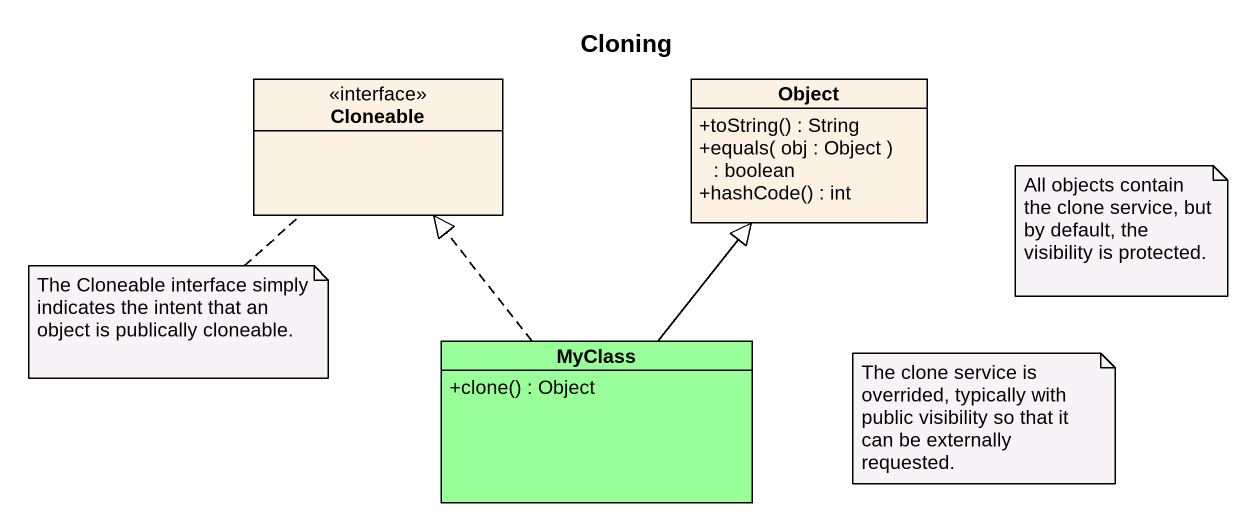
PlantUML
@startuml
title Cloning
hide circle
hide empty members
skinparam classAttributeIconSize 0
interface Cloneable
class "Object" as Object_ {
  +toString() : String
  +equals( obj : Object ) : boolean
  +hashCode() : int
}
class MyClass #99FF99 {
  +clone() : Object
}
MyClass .up.|> Cloneable
MyClass -up-|> Object_
note as N1
  All objects contain the clone service, but by default, the visibility is protected.
end note
note bottom of Cloneable : The Cloneable interface simply indicates the intent that an object is publically cloneable.
note as N3
  The clone service is overrided, typically with public visibility so that it can be externally requested.
end note
@enduml
